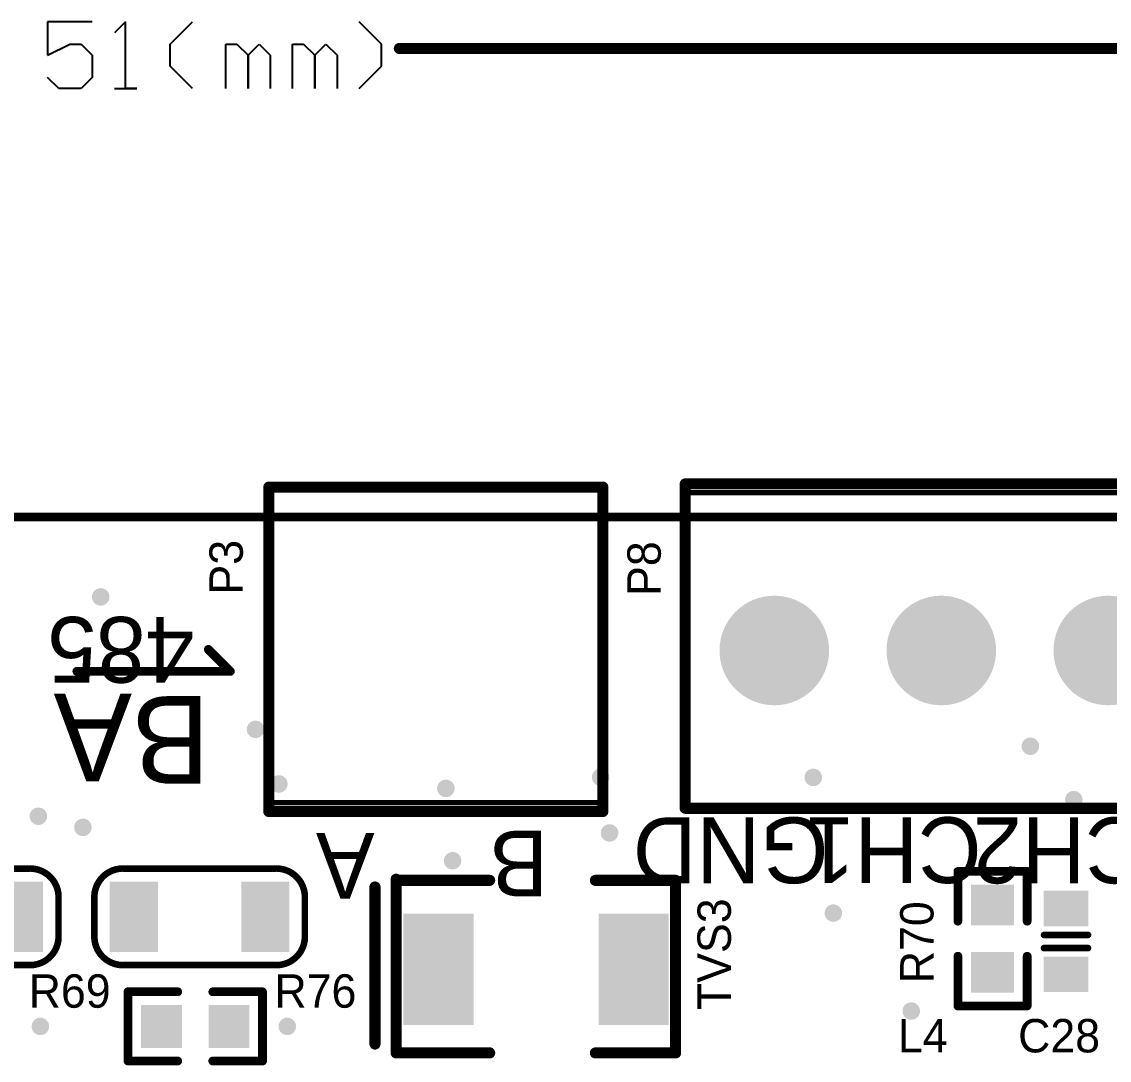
# Model space of a CAD drawing. Header units: millimetres. Extents: x -0.01 to 7.72, y -0.26 to 4.6.
# Drawn here: x 3.572 to 4.549, y 3.67 to 4.603 of the extents above; entities that cross this region are included whole.
import ezdxf

# ---------------------------------------------------------------- set-up
doc = ezdxf.new("R2010")
doc.units = ezdxf.units.MM
doc.header["$MEASUREMENT"] = 0
for name, color, linetype in [('Mechanical1', 6, 'Continuous'), ('MultiLayer', 9, 'Continuous'), ('PadHoleLayer', 156, 'Continuous'), ('TopOverlay', 2, 'Continuous'), ('TopPaste', 8, 'Continuous'), ('ViaHoleLayer', 16, 'Continuous')]:
    doc.layers.add(name, color=color, linetype=linetype)

# ---------------------------------------------------------------- blocks, each defined once
blk = doc.blocks.new('C0603SW_27')
at = {"layer": 'TopPaste'}
for points in [[(-0.016, -0.02), (-0.016, 0.02), (0.016, 0.02), (0.016, -0.02)], [(0.043, -0.02), (0.043, 0.02), (0.075, 0.02), (0.075, -0.02)]]:
    blk.add_hatch(color=8, dxfattribs=at).paths.add_polyline_path(points)
at = {"layer": 'TopOverlay', "const_width": 0.003}
for points in [[(0.02212, 0.01969, 1), (0.02512, 0.01969, 1)], [(0.03393, 0.01969, 1), (0.03693, 0.01969, 1)], [(0.02212, -0.01969, 1), (0.02512, -0.01969, 1)], [(0.03393, -0.01969, 1), (0.03693, -0.01969, 1)]]:
    blk.add_lwpolyline(points, format="xyb", close=True, dxfattribs=at)
at = {"layer": 'TopOverlay', "const_width": 0.006}
for points in [[(0.02362, -0.01969), (0.02362, 0.01969)], [(0.03543, -0.01969), (0.03543, 0.01969)]]:
    blk.add_lwpolyline(points, dxfattribs=at)
blk = doc.blocks.new('WJ124_3_81_2P_74')
at = {"layer": 'MultiLayer'}
h = blk.add_hatch(color=9, dxfattribs=at)
edge = h.paths.add_edge_path()
edge.add_arc((-0.075, 0), 0.04921, 0, 360)
h = blk.add_hatch(color=9, dxfattribs=at)
edge = h.paths.add_edge_path()
edge.add_arc((0.075, 0), 0.04921, 0, 360)
at = {"layer": 'PadHoleLayer'}
h = blk.add_hatch(color=156, dxfattribs=at)
edge = h.paths.add_edge_path()
edge.add_arc((-0.075, 0), 0.02953, 0, 360)
h = blk.add_hatch(color=156, dxfattribs=at)
edge = h.paths.add_edge_path()
edge.add_arc((0.075, 0), 0.02953, 0, 360)
at = {"layer": 'TopOverlay'}
for points, const_width in [([(-0.15, -0.14961), (-0.15, 0.14173)], 0.01), ([(-0.15, 0.14173), (0.15, 0.14173)], 0.01), ([(0.15, -0.14961), (0.15, 0.14173)], 0.01), ([(-0.15, -0.14961), (0.15, -0.14961)], 0.01), ([(-0.15, -0.14173), (0, -0.14173)], 0.005), ([(0, -0.14173), (0.15, -0.14173)], 0.005)]:
    blk.add_lwpolyline(points, dxfattribs=dict(at, const_width=const_width))
for points, const_width in [([(-0.1525, 0.14173, 1), (-0.1475, 0.14173, 1)], 0.005), ([(-0.1525, 0.14173, 1), (-0.1475, 0.14173, 1)], 0.005), ([(0.1475, 0.14173, 1), (0.1525, 0.14173, 1)], 0.005), ([(0.1475, 0.14173, 1), (0.1525, 0.14173, 1)], 0.005), ([(-0.1525, -0.14961, 1), (-0.1475, -0.14961, 1)], 0.005), ([(-0.1525, -0.14961, 1), (-0.1475, -0.14961, 1)], 0.005), ([(-0.15125, -0.14173, 1), (-0.14875, -0.14173, 1)], 0.0025), ([(-0.00125, -0.14173, 1), (0.00125, -0.14173, 1)], 0.0025), ([(-0.00125, -0.14173, 1), (0.00125, -0.14173, 1)], 0.0025), ([(0.1475, -0.14961, 1), (0.1525, -0.14961, 1)], 0.005), ([(0.1475, -0.14961, 1), (0.1525, -0.14961, 1)], 0.005), ([(0.14875, -0.14173, 1), (0.15125, -0.14173, 1)], 0.0025)]:
    blk.add_lwpolyline(points, format="xyb", close=True, dxfattribs=dict(at, const_width=const_width))
blk = doc.blocks.new('WJ124_3_81_5P_79')
at = {"layer": 'MultiLayer'}
h = blk.add_hatch(color=9, dxfattribs=at)
edge = h.paths.add_edge_path()
edge.add_arc((-0.15, 0), 0.04921, 0, 360)
h = blk.add_hatch(color=9, dxfattribs=at)
edge = h.paths.add_edge_path()
edge.add_arc((0, 0), 0.04921, 0, 360)
h = blk.add_hatch(color=9, dxfattribs=at)
edge = h.paths.add_edge_path()
edge.add_arc((0.15, 0), 0.04921, 0, 360)
h = blk.add_hatch(color=9, dxfattribs=at)
edge = h.paths.add_edge_path()
edge.add_arc((0.3, 0), 0.04921, 0, 360)
h = blk.add_hatch(color=9, dxfattribs=at)
edge = h.paths.add_edge_path()
edge.add_arc((0.45, 0), 0.04921, 0, 360)
at = {"layer": 'PadHoleLayer'}
h = blk.add_hatch(color=156, dxfattribs=at)
edge = h.paths.add_edge_path()
edge.add_arc((-0.15, 0), 0.02953, 0, 360)
h = blk.add_hatch(color=156, dxfattribs=at)
edge = h.paths.add_edge_path()
edge.add_arc((0, 0), 0.02953, 0, 360)
h = blk.add_hatch(color=156, dxfattribs=at)
edge = h.paths.add_edge_path()
edge.add_arc((0.15, 0), 0.02953, 0, 360)
h = blk.add_hatch(color=156, dxfattribs=at)
edge = h.paths.add_edge_path()
edge.add_arc((0.3, 0), 0.02953, 0, 360)
h = blk.add_hatch(color=156, dxfattribs=at)
edge = h.paths.add_edge_path()
edge.add_arc((0.45, 0), 0.02953, 0, 360)
at = {"layer": 'TopOverlay'}
for points, const_width in [([(0.53, 0.14173), (-0.225, 0.14173)], 0.01), ([(-0.225, 0.14173), (-0.225, -0.14961)], 0.01), ([(0.53, 0.14173), (0.53, -0.14961)], 0.01), ([(0.53, -0.14961), (-0.225, -0.14961)], 0.01), ([(0, -0.14173), (-0.225, -0.14173)], 0.005), ([(0.53, -0.14173), (0, -0.14173)], 0.005)]:
    blk.add_lwpolyline(points, dxfattribs=dict(at, const_width=const_width))
for points, const_width in [([(-0.2275, 0.14173, 1), (-0.2225, 0.14173, 1)], 0.005), ([(-0.2275, 0.14173, 1), (-0.2225, 0.14173, 1)], 0.005), ([(0.5275, 0.14173, 1), (0.5325, 0.14173, 1)], 0.005), ([(0.5275, 0.14173, 1), (0.5325, 0.14173, 1)], 0.005), ([(-0.2275, -0.14961, 1), (-0.2225, -0.14961, 1)], 0.005), ([(-0.2275, -0.14961, 1), (-0.2225, -0.14961, 1)], 0.005), ([(-0.22625, -0.14173, 1), (-0.22375, -0.14173, 1)], 0.0025), ([(-0.00125, -0.14173, 1), (0.00125, -0.14173, 1)], 0.0025), ([(-0.00125, -0.14173, 1), (0.00125, -0.14173, 1)], 0.0025), ([(0.5275, -0.14961, 1), (0.5325, -0.14961, 1)], 0.005), ([(0.5275, -0.14961, 1), (0.5325, -0.14961, 1)], 0.005), ([(0.52875, -0.14173, 1), (0.53125, -0.14173, 1)], 0.0025)]:
    blk.add_lwpolyline(points, format="xyb", close=True, dxfattribs=dict(at, const_width=const_width))
blk = doc.blocks.new('LC_0603_R_154')
at = {"layer": 'TopPaste'}
for points in [[(-0.04862, 0.01929), (-0.01201, 0.01929), (-0.01201, -0.01929), (-0.04862, -0.01929)], [(0.01201, 0.01929), (0.04862, 0.01929), (0.04862, -0.01929), (0.01201, -0.01929)]]:
    blk.add_hatch(color=8, dxfattribs=at).paths.add_polyline_path(points)
at = {"layer": 'TopOverlay', "const_width": 0.00787}
for points in [[(-0.06043, -0.0311), (-0.06043, 0.0311)], [(-0.06043, 0.0311), (-0.01575, 0.0311)], [(0.01575, 0.0311), (0.06043, 0.0311)], [(0.06043, -0.0311), (0.06043, 0.0311)], [(-0.06043, -0.0311), (-0.01575, -0.0311)], [(0.01575, -0.0311), (0.06043, -0.0311)]]:
    blk.add_lwpolyline(points, dxfattribs=at)
at = {"layer": 'TopOverlay', "const_width": 0.00394}
for points in [[(-0.0624, 0.0311, 1), (-0.05846, 0.0311, 1)], [(-0.0624, 0.0311, 1), (-0.05846, 0.0311, 1)], [(-0.01772, 0.0311, 1), (-0.01378, 0.0311, 1)], [(0.01378, 0.0311, 1), (0.01772, 0.0311, 1)], [(0.05846, 0.0311, 1), (0.0624, 0.0311, 1)], [(0.05846, 0.0311, 1), (0.0624, 0.0311, 1)], [(-0.0624, -0.0311, 1), (-0.05846, -0.0311, 1)], [(-0.0624, -0.0311, 1), (-0.05846, -0.0311, 1)], [(-0.01772, -0.0311, 1), (-0.01378, -0.0311, 1)], [(0.01378, -0.0311, 1), (0.01772, -0.0311, 1)], [(0.05846, -0.0311, 1), (0.0624, -0.0311, 1)], [(0.05846, -0.0311, 1), (0.0624, -0.0311, 1)]]:
    blk.add_lwpolyline(points, format="xyb", close=True, dxfattribs=at)
blk = doc.blocks.new('R1206_170')
at = {"layer": 'TopPaste'}
for points in [[(-0.08071, 0.0315), (-0.0374, 0.0315), (-0.0374, -0.03149), (-0.08071, -0.03149)], [(0.0374, 0.0315), (0.08071, 0.0315), (0.08071, -0.03149), (0.0374, -0.03149)]]:
    blk.add_hatch(color=8, dxfattribs=at).paths.add_polyline_path(points)
at = {"layer": 'TopOverlay', "const_width": 0.00591}
for points in [[(-0.09449, 0.01969, -0.414215), (-0.06693, 0.04331)], [(0.06693, 0.04331, -0.414215), (0.09449, 0.01969)], [(-0.06693, -0.04331, -0.414215), (-0.09449, -0.01968)], [(0.09449, -0.01968, -0.414215), (0.06693, -0.04331)]]:
    blk.add_lwpolyline(points, format="xyb", dxfattribs=at)
for points in [[(-0.06693, 0.04331), (0, 0.04331)], [(-0.06693, 0.04331), (0.06693, 0.04331)], [(-0.09449, -0.01968), (-0.09449, 0.01969)], [(0.09449, -0.01968), (0.09449, 0.01969)], [(-0.06693, -0.04331), (0.06693, -0.04331)]]:
    blk.add_lwpolyline(points, dxfattribs=at)
at = {"layer": 'TopOverlay', "const_width": 0.00295}
for points in [[(-0.06841, 0.04331, 1), (-0.06545, 0.04331, 1)], [(-0.06841, 0.04331, 1), (-0.06545, 0.04331, 1)], [(-0.06841, 0.04331, 1), (-0.06545, 0.04331, 1)], [(-0.00148, 0.04331, 1), (0.00147, 0.04331, 1)], [(0.06545, 0.04331, 1), (0.0684, 0.04331, 1)], [(0.06545, 0.04331, 1), (0.06841, 0.04331, 1)], [(-0.09597, 0.01969, 1), (-0.09301, 0.01969, 1)], [(-0.09596, 0.01969, 1), (-0.09301, 0.01969, 1)], [(0.09301, 0.01969, 1), (0.09596, 0.01969, 1)], [(0.09301, 0.01969, 1), (0.09596, 0.01969, 1)], [(-0.09597, -0.01968, 1), (-0.09301, -0.01968, 1)], [(-0.09596, -0.01968, 1), (-0.09301, -0.01968, 1)], [(0.09301, -0.01968, 1), (0.09596, -0.01968, 1)], [(0.09301, -0.01968, 1), (0.09596, -0.01968, 1)], [(-0.06841, -0.04331, 1), (-0.06545, -0.04331, 1)], [(-0.06841, -0.04331, 1), (-0.06545, -0.04331, 1)], [(0.06545, -0.04331, 1), (0.0684, -0.04331, 1)], [(0.06545, -0.04331, 1), (0.06841, -0.04331, 1)]]:
    blk.add_lwpolyline(points, format="xyb", close=True, dxfattribs=at)
blk = doc.blocks.new('LC_0603_R_171')
at = {"layer": 'TopPaste'}
for points in [[(-0.04862, 0.01929), (-0.01201, 0.01929), (-0.01201, -0.01929), (-0.04862, -0.01929)], [(0.01201, 0.01929), (0.04862, 0.01929), (0.04862, -0.01929), (0.01201, -0.01929)]]:
    blk.add_hatch(color=8, dxfattribs=at).paths.add_polyline_path(points)
at = {"layer": 'TopOverlay', "const_width": 0.00787}
for points in [[(-0.06043, -0.0311), (-0.06043, 0.0311)], [(-0.01575, 0.0311), (-0.06043, 0.0311)], [(0.01575, 0.0311), (0.06043, 0.0311)], [(0.06043, -0.0311), (0.06043, 0.0311)], [(-0.01575, -0.0311), (-0.06043, -0.0311)], [(0.01575, -0.0311), (0.06043, -0.0311)]]:
    blk.add_lwpolyline(points, dxfattribs=at)
at = {"layer": 'TopOverlay', "const_width": 0.00394}
for points in [[(-0.0624, 0.0311, 1), (-0.05846, 0.0311, 1)], [(-0.0624, 0.0311, 1), (-0.05846, 0.0311, 1)], [(-0.01772, 0.0311, 1), (-0.01378, 0.0311, 1)], [(0.01378, 0.0311, 1), (0.01772, 0.0311, 1)], [(0.05846, 0.0311, 1), (0.0624, 0.0311, 1)], [(0.05846, 0.0311, 1), (0.0624, 0.0311, 1)], [(-0.0624, -0.0311, 1), (-0.05846, -0.0311, 1)], [(-0.0624, -0.0311, 1), (-0.05846, -0.0311, 1)], [(-0.01772, -0.0311, 1), (-0.01378, -0.0311, 1)], [(0.01378, -0.0311, 1), (0.01772, -0.0311, 1)], [(0.05846, -0.0311, 1), (0.0624, -0.0311, 1)], [(0.05846, -0.0311, 1), (0.0624, -0.0311, 1)]]:
    blk.add_lwpolyline(points, format="xyb", close=True, dxfattribs=at)
blk = doc.blocks.new('R1206_177')
at = {"layer": 'TopPaste'}
for points in [[(-0.08071, 0.0315), (-0.0374, 0.0315), (-0.0374, -0.03149), (-0.08071, -0.03149)], [(0.0374, 0.0315), (0.08071, 0.0315), (0.08071, -0.03149), (0.0374, -0.03149)]]:
    blk.add_hatch(color=8, dxfattribs=at).paths.add_polyline_path(points)
at = {"layer": 'TopOverlay', "const_width": 0.00591}
for points in [[(-0.09449, 0.01969, -0.414215), (-0.06693, 0.04331)], [(0.06693, 0.04331, -0.414215), (0.09449, 0.01969)], [(-0.06693, -0.04331, -0.414215), (-0.09449, -0.01968)], [(0.09449, -0.01968, -0.414215), (0.06693, -0.04331)]]:
    blk.add_lwpolyline(points, format="xyb", dxfattribs=at)
for points in [[(-0.06693, 0.04331), (0, 0.04331)], [(-0.06693, 0.04331), (0.06693, 0.04331)], [(-0.09449, -0.01968), (-0.09449, 0.01969)], [(0.09449, -0.01968), (0.09449, 0.01969)], [(-0.06693, -0.04331), (0.06693, -0.04331)]]:
    blk.add_lwpolyline(points, dxfattribs=at)
at = {"layer": 'TopOverlay', "const_width": 0.00295}
for points in [[(-0.06841, 0.04331, 1), (-0.06545, 0.04331, 1)], [(-0.06841, 0.04331, 1), (-0.06545, 0.04331, 1)], [(-0.06841, 0.04331, 1), (-0.06545, 0.04331, 1)], [(-0.00148, 0.04331, 1), (0.00147, 0.04331, 1)], [(0.06545, 0.04331, 1), (0.0684, 0.04331, 1)], [(0.06545, 0.04331, 1), (0.06841, 0.04331, 1)], [(-0.09597, 0.01969, 1), (-0.09301, 0.01969, 1)], [(-0.09596, 0.01969, 1), (-0.09301, 0.01969, 1)], [(0.09301, 0.01969, 1), (0.09596, 0.01969, 1)], [(0.09301, 0.01969, 1), (0.09596, 0.01969, 1)], [(-0.09597, -0.01968, 1), (-0.09301, -0.01968, 1)], [(-0.09596, -0.01968, 1), (-0.09301, -0.01968, 1)], [(0.09301, -0.01968, 1), (0.09596, -0.01968, 1)], [(0.09301, -0.01968, 1), (0.09596, -0.01968, 1)], [(-0.06841, -0.04331, 1), (-0.06545, -0.04331, 1)], [(-0.06841, -0.04331, 1), (-0.06545, -0.04331, 1)], [(0.06545, -0.04331, 1), (0.0684, -0.04331, 1)], [(0.06545, -0.04331, 1), (0.06841, -0.04331, 1)]]:
    blk.add_lwpolyline(points, format="xyb", close=True, dxfattribs=at)
blk = doc.blocks.new('DO_214AA_256')
at = {"layer": 'TopPaste'}
for points in [[(-0.20677, -0.05), (-0.20677, 0.05), (-0.14378, 0.05), (-0.14378, -0.05)], [(-0.0315, -0.05), (-0.0315, 0.05), (0.0315, 0.05), (0.0315, -0.05)]]:
    blk.add_hatch(color=8, dxfattribs=at).paths.add_polyline_path(points)
at = {"layer": 'TopOverlay', "const_width": 0.01}
for points in [[(-0.213, 0.075), (-0.213, -0.08)], [(-0.141, 0.075), (-0.213, 0.075)], [(0.038, 0.075), (-0.046, 0.075)], [(0.038, 0.075), (0.038, -0.081)], [(0.057, 0.067), (0.057, -0.074)], [(-0.141, -0.08), (-0.213, -0.08)], [(0.038, -0.08), (-0.046, -0.08)]]:
    blk.add_lwpolyline(points, dxfattribs=at)
at = {"layer": 'TopOverlay', "const_width": 0.005}
for points in [[(-0.2155, 0.075, 1), (-0.2105, 0.075, 1)], [(-0.2155, 0.075, 1), (-0.2105, 0.075, 1)], [(-0.1435, 0.075, 1), (-0.1385, 0.075, 1)], [(-0.0485, 0.075, 1), (-0.0435, 0.075, 1)], [(0.0355, 0.075, 1), (0.0405, 0.075, 1)], [(0.0355, 0.075, 1), (0.0405, 0.075, 1)], [(0.0545, 0.067, 1), (0.0595, 0.067, 1)], [(-0.2155, -0.08, 1), (-0.2105, -0.08, 1)], [(-0.2155, -0.08, 1), (-0.2105, -0.08, 1)], [(-0.1435, -0.08, 1), (-0.1385, -0.08, 1)], [(-0.0485, -0.08, 1), (-0.0435, -0.08, 1)], [(0.0355, -0.08, 1), (0.0405, -0.08, 1)], [(0.0355, -0.081, 1), (0.0405, -0.081, 1)], [(0.0545, -0.074, 1), (0.0595, -0.074, 1)]]:
    blk.add_lwpolyline(points, format="xyb", close=True, dxfattribs=at)

msp = doc.modelspace()

# ---------------------------------------------------------------- hatches: boundary and pattern name
at = {"layer": 'ViaHoleLayer'}
h = msp.add_hatch(color=16, dxfattribs=at)
edge = h.paths.add_edge_path()
edge.add_arc((3.64302, 4.08613), 0.00787, 0, 360)
h = msp.add_hatch(color=16, dxfattribs=at)
edge = h.paths.add_edge_path()
edge.add_arc((3.78202, 3.96713), 0.00787, 0, 360)
h = msp.add_hatch(color=16, dxfattribs=at)
edge = h.paths.add_edge_path()
edge.add_arc((4.478, 3.952), 0.00787, 0, 360)
h = msp.add_hatch(color=16, dxfattribs=at)
edge = h.paths.add_edge_path()
edge.add_arc((4.09202, 3.92413), 0.00787, 0, 360)
h = msp.add_hatch(color=16, dxfattribs=at)
edge = h.paths.add_edge_path()
edge.add_arc((4.283, 3.924), 0.00787, 0, 360)
h = msp.add_hatch(color=16, dxfattribs=at)
edge = h.paths.add_edge_path()
edge.add_arc((3.80302, 3.91813), 0.00787, 0, 360)
h = msp.add_hatch(color=16, dxfattribs=at)
edge = h.paths.add_edge_path()
edge.add_arc((3.95302, 3.91413), 0.00787, 0, 360)
h = msp.add_hatch(color=16, dxfattribs=at)
edge = h.paths.add_edge_path()
edge.add_arc((4.517, 3.904), 0.00787, 0, 360)
h = msp.add_hatch(color=16, dxfattribs=at)
edge = h.paths.add_edge_path()
edge.add_arc((3.58702, 3.88913), 0.00787, 0, 360)
h = msp.add_hatch(color=16, dxfattribs=at)
edge = h.paths.add_edge_path()
edge.add_arc((3.62702, 3.87913), 0.00787, 0, 360)
h = msp.add_hatch(color=16, dxfattribs=at)
edge = h.paths.add_edge_path()
edge.add_arc((4.10002, 3.87413), 0.00787, 0, 360)
h = msp.add_hatch(color=16, dxfattribs=at)
edge = h.paths.add_edge_path()
edge.add_arc((3.95902, 3.84913), 0.00787, 0, 360)
h = msp.add_hatch(color=16, dxfattribs=at)
edge = h.paths.add_edge_path()
edge.add_arc((4.30102, 3.80213), 0.00787, 0, 360)
h = msp.add_hatch(color=16, dxfattribs=at)
edge = h.paths.add_edge_path()
edge.add_arc((4.37102, 3.71413), 0.00787, 0, 360)
h = msp.add_hatch(color=16, dxfattribs=at)
edge = h.paths.add_edge_path()
edge.add_arc((3.5888, 3.70035), 0.00787, 0, 360)
h = msp.add_hatch(color=16, dxfattribs=at)
edge = h.paths.add_edge_path()
edge.add_arc((3.81058, 3.70035), 0.00787, 0, 360)

# ---------------------------------------------------------------- linework, layer by layer
at = {"layer": 'Mechanical1', "const_width": 0.00787}
msp.add_lwpolyline([(0.19685, 4.15794), (7.02756, 4.15794)], dxfattribs=at)
at = {"layer": 'TopOverlay'}
for p, q in [((3.63533, 4.60273), (3.59534, 4.60273)), ((3.59534, 4.60273), (3.59534, 4.57274)), ((3.66532, 4.60273), (3.65532, 4.59273)), ((3.66532, 4.54275), (3.66532, 4.60273)), ((3.70531, 4.58274), (3.7253, 4.60273)), ((3.89525, 4.58274), (3.87525, 4.60273)), ((3.59534, 4.57274), (3.61534, 4.58274)), ((3.61534, 4.58274), (3.62533, 4.58274)), ((3.62533, 4.58274), (3.63533, 4.57274)), ((3.70531, 4.56274), (3.70531, 4.58274)), ((3.75529, 4.54275), (3.75529, 4.58274)), ((3.75529, 4.58274), (3.76529, 4.58274)), ((3.76529, 4.58274), (3.77529, 4.57274)), ((3.77529, 4.57274), (3.78528, 4.58274)), ((3.78528, 4.58274), (3.79528, 4.57274)), ((3.81527, 4.54275), (3.81527, 4.58274)), ((3.81527, 4.58274), (3.82527, 4.58274)), ((3.82527, 4.58274), (3.83527, 4.57274)), ((3.83527, 4.57274), (3.84526, 4.58274)), ((3.84526, 4.58274), (3.85526, 4.57274)), ((3.89525, 4.56274), (3.89525, 4.58274)), ((3.63533, 4.57274), (3.63533, 4.55275)), ((3.77529, 4.57274), (3.77529, 4.54275)), ((3.77529, 4.54275), (3.77529, 4.57274)), ((3.79528, 4.57274), (3.79528, 4.54275)), ((3.83527, 4.57274), (3.83527, 4.54275)), ((3.83527, 4.54275), (3.83527, 4.57274)), ((3.85526, 4.57274), (3.85526, 4.54275)), ((3.7253, 4.54275), (3.70531, 4.56274)), ((3.87525, 4.54275), (3.89525, 4.56274)), ((3.60534, 4.54275), (3.59534, 4.55275)), ((3.63533, 4.55275), (3.62533, 4.54275)), ((3.62533, 4.54275), (3.60534, 4.54275)), ((3.65532, 4.54275), (3.67532, 4.54275)), ((3.67532, 4.54275), (3.66532, 4.54275))]:
    msp.add_line(p, q, dxfattribs=at)
for points, const_width in [([(3.91125, 4.57874), (7.30313, 4.57874)], 0.01), ([(0.19685, 4.15794), (7.02756, 4.15794)], 0.00787), ([(3.73972, 4.03893), (3.7594, 4.01924)], 0.008), ([(3.62161, 4.01924), (3.7594, 4.01924)], 0.008)]:
    msp.add_lwpolyline(points, dxfattribs=dict(at, const_width=const_width))
for points, const_width in [([(3.90875, 4.57874, 1), (3.91375, 4.57874, 1)], 0.005), ([(3.73772, 4.03893, 1), (3.74172, 4.03893, 1)], 0.004), ([(3.61961, 4.01924, 1), (3.62361, 4.01924, 1)], 0.004), ([(3.7574, 4.01924, 1), (3.7614, 4.01924, 1)], 0.004), ([(3.7574, 4.01924, 1), (3.7614, 4.01924, 1)], 0.004)]:
    msp.add_lwpolyline(points, format="xyb", close=True, dxfattribs=dict(at, const_width=const_width))

# ---------------------------------------------------------------- block references
for name, p, rotation in [('WJ124_3_81_5P_79', (4.698, 4.038), 180), ('WJ124_3_81_2P_74', (3.944, 4.043), 360), ('R1206_170', (3.51058, 3.79877), 360), ('R1206_177', (3.73184, 3.79877), 360), ('LC_0603_R_171', (4.44402, 3.77913), 270), ('DO_214AA_256', (3.94633, 3.75153), 180), ('C0603SW_27', (4.51002, 3.80613), 270), ('LC_0603_R_154', (3.72791, 3.70035), 360)]:
    msp.add_blockref(name, p, dxfattribs=dict(rotation=rotation))

# ---------------------------------------------------------------- texts
for s, height, rotation, p in [('P3', 0.03, 90, (3.77064, 4.08827)), ('P8', 0.03, 90, (4.146, 4.08701)), ('485', 0.059055, 180, (3.72702, 4.06813)), ('A', 0.07874, 180, (3.67102, 3.99913)), ('B', 0.07874, 180, (3.741, 3.997)), ('GND', 0.059055, 180, (4.29667, 3.88805)), ('CH1', 0.059055, 180, (4.43423, 3.88822)), ('CH2', 0.059055, 180, (4.58441, 3.888)), ('A', 0.05906, 180, (3.88902, 3.87413)), ('B', 0.05906, 180, (4.04502, 3.87613)), ('TVS3', 0.03, 90, (4.209, 3.715)), ('R70', 0.03, 90, (4.39102, 3.73913))]:
    msp.add_text(s, height=height, rotation=rotation, dxfattribs=at).set_placement(p)
for s, p in [('R69', (3.57829, 3.71713)), ('R76', (3.79902, 3.71713)), ('L4', (4.359, 3.677)), ('C28', (4.467, 3.677))]:
    msp.add_text(s, height=0.03, dxfattribs=at).set_placement(p)

doc.saveas('drawing.dxf')
